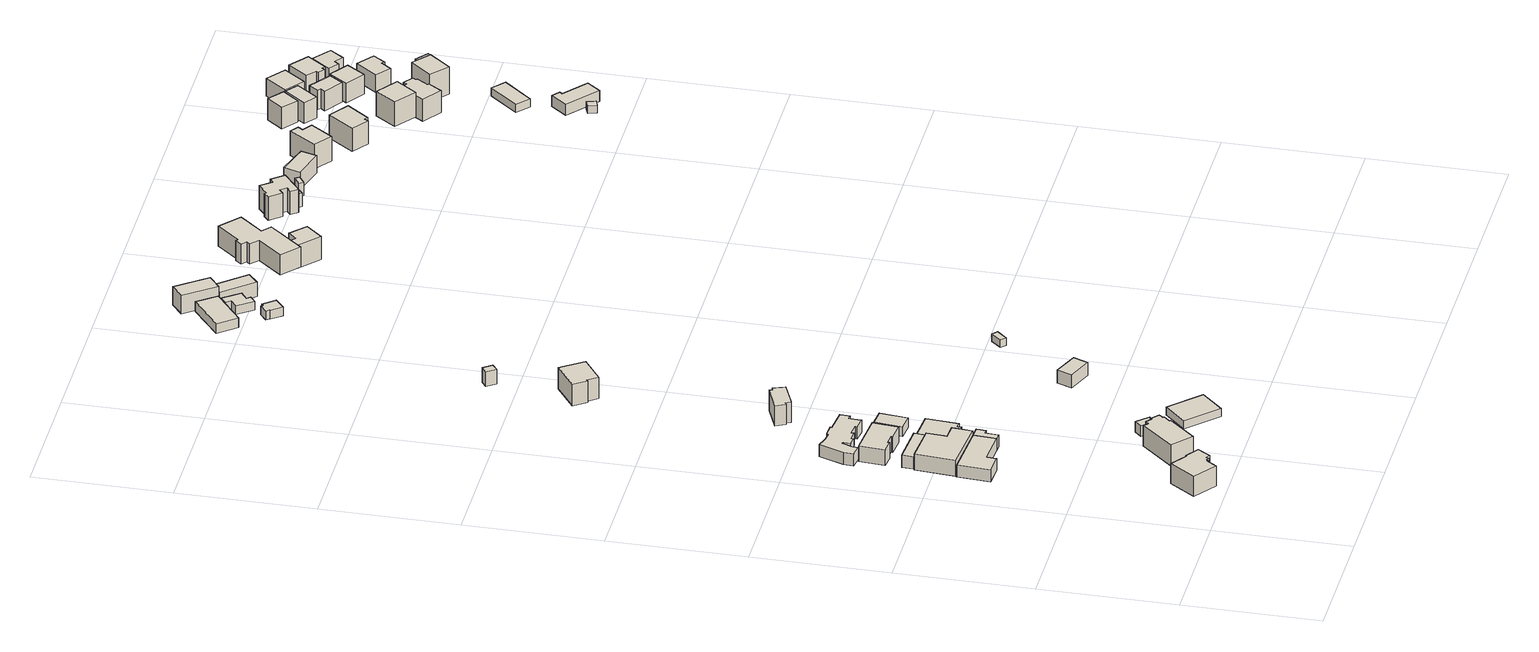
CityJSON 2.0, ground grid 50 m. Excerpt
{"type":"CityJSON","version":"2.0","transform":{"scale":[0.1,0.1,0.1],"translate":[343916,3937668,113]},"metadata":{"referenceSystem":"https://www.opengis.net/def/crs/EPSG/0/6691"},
"CityObjects":{
"building1":{"type":"Building","attributes":{"usage":"411","measuredHeight":10.1,"storeysAboveGround":1,"BuildingIDAttribute.prefecture":"14","BuildingIDAttribute.city":"14151","BuildingDetailAttribute.totalFloorArea":118.88,"BuildingDetailAttribute.buildingFootprintArea":118.88,"BuildingDetailAttribute.buildingStructureType":"601","BuildingDetailAttribute.buildingStructureOrgType":"1","BuildingDetailAttribute.orgUsage":"10","BuildingDetailAttribute.surveyYear":2015,"BuildingRiverFloodingRiskAttribute.description":"4","BuildingRiverFloodingRiskAttribute.rankOrg":"2","BuildingRiverFloodingRiskAttribute.depth":0.81,"BuildingRiverFloodingRiskAttribute.adminType":"2","BuildingRiverFloodingRiskAttribute.scale":"2","BuildingRiverFloodingRiskAttribute.duration":1.12,"BuildingLandSlideRiskAttribute.description":"1","BuildingLandSlideRiskAttribute.areaType":"1"},"geometry":[{"type":"Solid","lod":"1","boundaries":[[[[0,1,2,3,4,5,6,7,8,9,10,11]],[[10,12,13,11]],[[9,14,12,10]],[[8,15,14,9]],[[7,16,15,8]],[[6,17,16,7]],[[5,18,17,6]],[[4,19,18,5]],[[3,20,19,4]],[[2,21,20,3]],[[1,22,21,2]],[[0,23,22,1]],[[11,13,23,0]],[[12,14,15,16,17,18,19,20,21,22,23,13]]]]}]},
"building2":{"type":"Building","attributes":{"usage":"411","measuredHeight":9.3,"storeysAboveGround":1,"BuildingIDAttribute.prefecture":"14","BuildingIDAttribute.city":"14151","BuildingDetailAttribute.totalFloorArea":132.05,"BuildingDetailAttribute.buildingFootprintArea":132.05,"BuildingDetailAttribute.buildingStructureType":"601","BuildingDetailAttribute.buildingStructureOrgType":"1","BuildingDetailAttribute.orgUsage":"10","BuildingDetailAttribute.surveyYear":2015,"BuildingLandSlideRiskAttribute.description":"1","BuildingLandSlideRiskAttribute.areaType":"1"},"geometry":[{"type":"Solid","lod":"1","boundaries":[[[[24,25,26,27,28,29,30,31,32,33,34,35]],[[34,36,37,35]],[[33,38,36,34]],[[32,39,38,33]],[[31,40,39,32]],[[30,41,40,31]],[[29,42,41,30]],[[28,43,42,29]],[[27,44,43,28]],[[26,45,44,27]],[[25,46,45,26]],[[24,47,46,25]],[[35,37,47,24]],[[36,38,39,40,41,42,43,44,45,46,47,37]]]]}]},
"building3":{"type":"Building","attributes":{"usage":"413","measuredHeight":5.1,"storeysAboveGround":1,"BuildingIDAttribute.prefecture":"14","BuildingIDAttribute.city":"14151","BuildingDetailAttribute.totalFloorArea":159.17,"BuildingDetailAttribute.buildingFootprintArea":159.17,"BuildingDetailAttribute.buildingStructureType":"610","BuildingDetailAttribute.buildingStructureOrgType":"2","BuildingDetailAttribute.orgUsage":"30","BuildingDetailAttribute.surveyYear":2015,"BuildingRiverFloodingRiskAttribute.description":"4","BuildingRiverFloodingRiskAttribute.rankOrg":"1","BuildingRiverFloodingRiskAttribute.depth":0.142,"BuildingRiverFloodingRiskAttribute.adminType":"2","BuildingRiverFloodingRiskAttribute.scale":"1","BuildingRiverFloodingRiskAttribute.duration":1.4,"BuildingLandSlideRiskAttribute.description":"1","BuildingLandSlideRiskAttribute.areaType":"1"},"geometry":[{"type":"Solid","lod":"1","boundaries":[[[[48,49,50,51,52,53]],[[52,54,55,53]],[[51,56,54,52]],[[50,57,56,51]],[[49,58,57,50]],[[48,59,58,49]],[[53,55,59,48]],[[54,56,57,58,59,55]]]]}]},
"building4":{"type":"Building","attributes":{"usage":"441","measuredHeight":6.6,"storeysAboveGround":1,"BuildingIDAttribute.prefecture":"14","BuildingIDAttribute.city":"14151","BuildingDetailAttribute.totalFloorArea":204.94,"BuildingDetailAttribute.buildingFootprintArea":204.94,"BuildingDetailAttribute.buildingStructureType":"610","BuildingDetailAttribute.buildingStructureOrgType":"2","BuildingDetailAttribute.orgUsage":"172","BuildingDetailAttribute.surveyYear":2015,"BuildingRiverFloodingRiskAttribute.description":"4","BuildingRiverFloodingRiskAttribute.rankOrg":"1","BuildingRiverFloodingRiskAttribute.depth":0.311,"BuildingRiverFloodingRiskAttribute.adminType":"2","BuildingRiverFloodingRiskAttribute.scale":"1","BuildingRiverFloodingRiskAttribute.duration":1.43,"BuildingLandSlideRiskAttribute.description":"1","BuildingLandSlideRiskAttribute.areaType":"1"},"geometry":[{"type":"Solid","lod":"1","boundaries":[[[[60,61,62,63,64,65,66]],[[65,67,68,66]],[[64,69,67,65]],[[63,70,69,64]],[[62,71,70,63]],[[61,72,71,62]],[[60,73,72,61]],[[66,68,73,60]],[[67,69,70,71,72,73,68]]]]}]},
"building5":{"type":"Building","attributes":{"measuredHeight":5.3,"BuildingIDAttribute.prefecture":"14","BuildingIDAttribute.city":"14151","BuildingDetailAttribute.surveyYear":2015,"BuildingRiverFloodingRiskAttribute.description":"4","BuildingRiverFloodingRiskAttribute.rankOrg":"2","BuildingRiverFloodingRiskAttribute.depth":0.542,"BuildingRiverFloodingRiskAttribute.adminType":"2","BuildingRiverFloodingRiskAttribute.scale":"1","BuildingRiverFloodingRiskAttribute.duration":1.45},"geometry":[{"type":"Solid","lod":"1","boundaries":[[[[74,75,76,77,78,79]],[[78,80,81,79]],[[77,82,80,78]],[[76,83,82,77]],[[75,84,83,76]],[[74,85,84,75]],[[79,81,85,74]],[[80,82,83,84,85,81]]]]}]},
"building6":{"type":"Building","attributes":{"usage":"451","measuredHeight":4.4,"storeysAboveGround":1,"BuildingIDAttribute.prefecture":"14","BuildingIDAttribute.city":"14151","BuildingDetailAttribute.totalFloorArea":16.26,"BuildingDetailAttribute.buildingFootprintArea":16.26,"BuildingDetailAttribute.buildingStructureType":"601","BuildingDetailAttribute.buildingStructureOrgType":"1","BuildingDetailAttribute.orgUsage":"200","BuildingDetailAttribute.surveyYear":2015,"BuildingLandSlideRiskAttribute.description":"1","BuildingLandSlideRiskAttribute.areaType":"1"},"geometry":[{"type":"Solid","lod":"1","boundaries":[[[[86,87,88,89]],[[88,90,91,89]],[[87,92,90,88]],[[86,93,92,87]],[[89,91,93,86]],[[90,92,93,91]]]]}]},
"building7":{"type":"Building","attributes":{"usage":"411","measuredHeight":8.2,"storeysAboveGround":2,"BuildingIDAttribute.prefecture":"14","BuildingIDAttribute.city":"14151","BuildingDetailAttribute.totalFloorArea":211.78,"BuildingDetailAttribute.buildingFootprintArea":105.89,"BuildingDetailAttribute.buildingStructureType":"601","BuildingDetailAttribute.buildingStructureOrgType":"1","BuildingDetailAttribute.orgUsage":"10","BuildingDetailAttribute.surveyYear":2015,"BuildingRiverFloodingRiskAttribute.description":"4","BuildingRiverFloodingRiskAttribute.rankOrg":"2","BuildingRiverFloodingRiskAttribute.depth":0.541,"BuildingRiverFloodingRiskAttribute.adminType":"2","BuildingRiverFloodingRiskAttribute.scale":"1","BuildingRiverFloodingRiskAttribute.duration":0.0667,"BuildingLandSlideRiskAttribute.description":"1","BuildingLandSlideRiskAttribute.areaType":"1"},"geometry":[{"type":"Solid","lod":"1","boundaries":[[[[94,95,96,97,98,99,100,101]],[[100,102,103,101]],[[99,104,102,100]],[[98,105,104,99]],[[97,106,105,98]],[[96,107,106,97]],[[95,108,107,96]],[[94,109,108,95]],[[101,103,109,94]],[[102,104,105,106,107,108,109,103]]]]}]},
"building8":{"type":"Building","attributes":{"measuredHeight":5.2,"BuildingIDAttribute.prefecture":"14","BuildingIDAttribute.city":"14151","BuildingDetailAttribute.surveyYear":2015,"BuildingRiverFloodingRiskAttribute.description":"4","BuildingRiverFloodingRiskAttribute.rankOrg":"1","BuildingRiverFloodingRiskAttribute.depth":0.492,"BuildingRiverFloodingRiskAttribute.adminType":"2","BuildingRiverFloodingRiskAttribute.scale":"1","BuildingRiverFloodingRiskAttribute.duration":0.633},"geometry":[{"type":"Solid","lod":"1","boundaries":[[[[110,111,112,113,114,115,116]],[[115,117,118,116]],[[114,119,117,115]],[[113,120,119,114]],[[112,121,120,113]],[[111,122,121,112]],[[110,123,122,111]],[[116,118,123,110]],[[117,119,120,121,122,123,118]]]]}]},
"building9":{"type":"Building","attributes":{"measuredHeight":6.6,"BuildingIDAttribute.prefecture":"14","BuildingIDAttribute.city":"14151","BuildingDetailAttribute.surveyYear":2015,"BuildingRiverFloodingRiskAttribute.description":"4","BuildingRiverFloodingRiskAttribute.rankOrg":"2","BuildingRiverFloodingRiskAttribute.depth":0.582,"BuildingRiverFloodingRiskAttribute.adminType":"2","BuildingRiverFloodingRiskAttribute.scale":"1","BuildingRiverFloodingRiskAttribute.duration":0.667},"geometry":[{"type":"Solid","lod":"1","boundaries":[[[[124,125,126,127,128,129,130,131,132]],[[131,133,134,132]],[[130,135,133,131]],[[129,136,135,130]],[[128,137,136,129]],[[127,138,137,128]],[[126,139,138,127]],[[125,140,139,126]],[[124,141,140,125]],[[132,134,141,124]],[[133,135,136,137,138,139,140,141,134]]]]}]},
"building10":{"type":"Building","attributes":{"usage":"413","measuredHeight":6.1,"storeysAboveGround":2,"BuildingIDAttribute.prefecture":"14","BuildingIDAttribute.city":"14151","BuildingDetailAttribute.totalFloorArea":332.17,"BuildingDetailAttribute.buildingFootprintArea":166.09,"BuildingDetailAttribute.buildingStructureType":"601","BuildingDetailAttribute.buildingStructureOrgType":"1","BuildingDetailAttribute.orgUsage":"30","BuildingDetailAttribute.surveyYear":2015,"BuildingRiverFloodingRiskAttribute.description":"4","BuildingRiverFloodingRiskAttribute.rankOrg":"2","BuildingRiverFloodingRiskAttribute.depth":0.91,"BuildingRiverFloodingRiskAttribute.adminType":"2","BuildingRiverFloodingRiskAttribute.scale":"1","BuildingRiverFloodingRiskAttribute.duration":0.633},"geometry":[{"type":"Solid","lod":"1","boundaries":[[[[142,143,144,145,146,147,148,149,150,151,152,153,154,155,156,157,158,159,160,161,162,163,164]],[[163,165,166,164]],[[162,167,165,163]],[[161,168,167,162]],[[160,169,168,161]],[[159,170,169,160]],[[158,171,170,159]],[[157,172,171,158]],[[156,173,172,157]],[[155,174,173,156]],[[154,175,174,155]],[[153,176,175,154]],[[152,177,176,153]],[[151,178,177,152]],[[150,179,178,151]],[[149,180,179,150]],[[148,181,180,149]],[[147,182,181,148]],[[146,183,182,147]],[[145,184,183,146]],[[144,185,184,145]],[[143,186,185,144]],[[142,187,186,143]],[[164,166,187,142]],[[165,167,168,169,170,171,172,173,174,175,176,177,178,179,180,181,182,183,184,185,186,187,166]]]]}]},
"building11":{"type":"Building","attributes":{"usage":"413","measuredHeight":4.1,"storeysAboveGround":1,"BuildingIDAttribute.prefecture":"14","BuildingIDAttribute.city":"14151","BuildingDetailAttribute.totalFloorArea":131.33,"BuildingDetailAttribute.buildingFootprintArea":131.33,"BuildingDetailAttribute.buildingStructureType":"601","BuildingDetailAttribute.buildingStructureOrgType":"1","BuildingDetailAttribute.orgUsage":"30","BuildingDetailAttribute.surveyYear":2015,"BuildingLandSlideRiskAttribute.description":"1","BuildingLandSlideRiskAttribute.areaType":"1"},"geometry":[{"type":"Solid","lod":"1","boundaries":[[[[188,189,190,191]],[[190,192,193,191]],[[189,194,192,190]],[[188,195,194,189]],[[191,193,195,188]],[[192,194,195,193]]]]}]},
"building12":{"type":"Building","attributes":{"measuredHeight":4.1,"BuildingIDAttribute.prefecture":"14","BuildingIDAttribute.city":"14151","BuildingDetailAttribute.surveyYear":2015,"BuildingRiverFloodingRiskAttribute.description":"4","BuildingRiverFloodingRiskAttribute.rankOrg":"2","BuildingRiverFloodingRiskAttribute.depth":0.991,"BuildingRiverFloodingRiskAttribute.adminType":"2","BuildingRiverFloodingRiskAttribute.scale":"1","BuildingRiverFloodingRiskAttribute.duration":0.567},"geometry":[{"type":"Solid","lod":"1","boundaries":[[[[196,197,198,199]],[[198,200,201,199]],[[197,202,200,198]],[[196,203,202,197]],[[199,201,203,196]],[[200,202,203,201]]]]}]},
"building13":{"type":"Building","attributes":{"usage":"413","measuredHeight":9,"storeysAboveGround":2,"BuildingIDAttribute.prefecture":"14","BuildingIDAttribute.city":"14151","BuildingDetailAttribute.totalFloorArea":91.71,"BuildingDetailAttribute.buildingFootprintArea":45.86,"BuildingDetailAttribute.buildingStructureType":"601","BuildingDetailAttribute.buildingStructureOrgType":"1","BuildingDetailAttribute.orgUsage":"30","BuildingDetailAttribute.surveyYear":2015,"BuildingRiverFloodingRiskAttribute.description":"4","BuildingRiverFloodingRiskAttribute.rankOrg":"2","BuildingRiverFloodingRiskAttribute.depth":0.745,"BuildingRiverFloodingRiskAttribute.adminType":"2","BuildingRiverFloodingRiskAttribute.scale":"1","BuildingRiverFloodingRiskAttribute.duration":0.283},"geometry":[{"type":"Solid","lod":"1","boundaries":[[[[204,205,206,207,208,209,210,211]],[[210,212,213,211]],[[209,214,212,210]],[[208,215,214,209]],[[207,216,215,208]],[[206,217,216,207]],[[205,218,217,206]],[[204,219,218,205]],[[211,213,219,204]],[[212,214,215,216,217,218,219,213]]]]}]},
"building14":{"type":"Building","attributes":{"usage":"411","measuredHeight":10.2,"storeysAboveGround":2,"BuildingIDAttribute.prefecture":"14","BuildingIDAttribute.city":"14151","BuildingDetailAttribute.totalFloorArea":199.29,"BuildingDetailAttribute.buildingFootprintArea":99.64,"BuildingDetailAttribute.buildingStructureType":"601","BuildingDetailAttribute.buildingStructureOrgType":"1","BuildingDetailAttribute.orgUsage":"10","BuildingDetailAttribute.surveyYear":2015},"geometry":[{"type":"Solid","lod":"1","boundaries":[[[[220,221,222,223,224,225]],[[224,226,227,225]],[[223,228,226,224]],[[222,229,228,223]],[[221,230,229,222]],[[220,231,230,221]],[[225,227,231,220]],[[226,228,229,230,231,227]]]]}]},
"building15":{"type":"Building","attributes":{"usage":"451","measuredHeight":5.9,"storeysAboveGround":1,"BuildingIDAttribute.prefecture":"14","BuildingIDAttribute.city":"14151","BuildingDetailAttribute.totalFloorArea":46.59,"BuildingDetailAttribute.buildingFootprintArea":46.59,"BuildingDetailAttribute.buildingStructureType":"601","BuildingDetailAttribute.buildingStructureOrgType":"1","BuildingDetailAttribute.orgUsage":"200","BuildingDetailAttribute.surveyYear":2015,"BuildingLandSlideRiskAttribute.description":"1","BuildingLandSlideRiskAttribute.areaType":"1"},"geometry":[{"type":"Solid","lod":"1","boundaries":[[[[232,233,234,235]],[[234,236,237,235]],[[233,238,236,234]],[[232,239,238,233]],[[235,237,239,232]],[[236,238,239,237]]]]}]},
"building16":{"type":"Building","attributes":{"BuildingIDAttribute.prefecture":"14","BuildingIDAttribute.city":"14151","BuildingDetailAttribute.surveyYear":2015},"geometry":[{"type":"Solid","lod":"1","boundaries":[[[[240,241,242,243]],[[242,244,245,243]],[[241,246,244,242]],[[240,247,246,241]],[[243,245,247,240]],[[244,246,247,245]]]]}]},
"building17":{"type":"Building","attributes":{"measuredHeight":8.2,"BuildingIDAttribute.prefecture":"14","BuildingIDAttribute.city":"14151","BuildingDetailAttribute.surveyYear":2015,"BuildingLandSlideRiskAttribute.description":"1","BuildingLandSlideRiskAttribute.areaType":"1"},"geometry":[{"type":"Solid","lod":"1","boundaries":[[[[248,249,250,251]],[[250,252,253,251]],[[249,254,252,250]],[[248,255,254,249]],[[251,253,255,248]],[[252,254,255,253]]]]}]},
"building18":{"type":"Building","attributes":{"BuildingIDAttribute.prefecture":"14","BuildingIDAttribute.city":"14151","BuildingDetailAttribute.surveyYear":2015},"geometry":[{"type":"Solid","lod":"1","boundaries":[[[[256,257,258,259]],[[258,260,261,259]],[[257,262,260,258]],[[256,263,262,257]],[[259,261,263,256]],[[260,262,263,261]]]]}]},
"building19":{"type":"Building","attributes":{"usage":"411","measuredHeight":5.5,"storeysAboveGround":1,"BuildingIDAttribute.prefecture":"14","BuildingIDAttribute.city":"14151","BuildingDetailAttribute.totalFloorArea":110.94,"BuildingDetailAttribute.buildingFootprintArea":110.94,"BuildingDetailAttribute.buildingStructureType":"601","BuildingDetailAttribute.buildingStructureOrgType":"1","BuildingDetailAttribute.orgUsage":"10","BuildingDetailAttribute.surveyYear":2015,"BuildingLandSlideRiskAttribute.description":"1","BuildingLandSlideRiskAttribute.areaType":"1"},"geometry":[{"type":"Solid","lod":"1","boundaries":[[[[264,265,266,267]],[[266,268,269,267]],[[265,270,268,266]],[[264,271,270,265]],[[267,269,271,264]],[[268,270,271,269]]]]}]},
"building20":{"type":"Building","attributes":{"usage":"411","measuredHeight":3.7,"storeysAboveGround":1,"BuildingIDAttribute.prefecture":"14","BuildingIDAttribute.city":"14151","BuildingDetailAttribute.totalFloorArea":25.56,"BuildingDetailAttribute.buildingFootprintArea":25.56,"BuildingDetailAttribute.buildingStructureType":"601","BuildingDetailAttribute.buildingStructureOrgType":"1","BuildingDetailAttribute.orgUsage":"10","BuildingDetailAttribute.surveyYear":2015,"BuildingLandSlideRiskAttribute.description":"1","BuildingLandSlideRiskAttribute.areaType":"1"},"geometry":[{"type":"Solid","lod":"1","boundaries":[[[[272,273,274,275,276,277,278,279]],[[278,280,281,279]],[[277,282,280,278]],[[276,283,282,277]],[[275,284,283,276]],[[274,285,284,275]],[[273,286,285,274]],[[272,287,286,273]],[[279,281,287,272]],[[280,282,283,284,285,286,287,281]]]]}]},
"building21":{"type":"Building","attributes":{"usage":"411","measuredHeight":3.9,"storeysAboveGround":1,"BuildingIDAttribute.prefecture":"14","BuildingIDAttribute.city":"14151","BuildingDetailAttribute.totalFloorArea":40.24,"BuildingDetailAttribute.buildingFootprintArea":40.24,"BuildingDetailAttribute.buildingStructureType":"601","BuildingDetailAttribute.buildingStructureOrgType":"1","BuildingDetailAttribute.orgUsage":"10","BuildingDetailAttribute.surveyYear":2015,"BuildingLandSlideRiskAttribute.description":"1","BuildingLandSlideRiskAttribute.areaType":"1"},"geometry":[{"type":"Solid","lod":"1","boundaries":[[[[288,289,290,291,292,293,294,295]],[[294,296,297,295]],[[293,298,296,294]],[[292,299,298,293]],[[291,300,299,292]],[[290,301,300,291]],[[289,302,301,290]],[[288,303,302,289]],[[295,297,303,288]],[[296,298,299,300,301,302,303,297]]]]}]},
"building22":{"type":"Building","attributes":{"usage":"401","measuredHeight":7.6,"storeysAboveGround":2,"BuildingIDAttribute.prefecture":"14","BuildingIDAttribute.city":"14151","BuildingDetailAttribute.totalFloorArea":130.03,"BuildingDetailAttribute.buildingFootprintArea":65.02,"BuildingDetailAttribute.buildingStructureType":"601","BuildingDetailAttribute.buildingStructureOrgType":"1","BuildingDetailAttribute.orgUsage":"61","BuildingDetailAttribute.surveyYear":2015,"BuildingLandSlideRiskAttribute.description":"1","BuildingLandSlideRiskAttribute.areaType":"1"},"geometry":[{"type":"Solid","lod":"1","boundaries":[[[[304,305,306,307]],[[306,308,309,307]],[[305,310,308,306]],[[304,311,310,305]],[[307,309,311,304]],[[308,310,311,309]]]]}]},
"building23":{"type":"Building","attributes":{"usage":"401","measuredHeight":6.3,"storeysAboveGround":2,"BuildingIDAttribute.prefecture":"14","BuildingIDAttribute.city":"14151","BuildingDetailAttribute.totalFloorArea":114.61,"BuildingDetailAttribute.buildingFootprintArea":57.31,"BuildingDetailAttribute.buildingStructureType":"610","BuildingDetailAttribute.buildingStructureOrgType":"2","BuildingDetailAttribute.orgUsage":"61","BuildingDetailAttribute.surveyYear":2015,"BuildingLandSlideRiskAttribute.description":"1","BuildingLandSlideRiskAttribute.areaType":"1"},"geometry":[{"type":"Solid","lod":"1","boundaries":[[[[312,313,314,315]],[[314,316,317,315]],[[313,318,316,314]],[[312,319,318,313]],[[315,317,319,312]],[[316,318,319,317]]]]}]},
"building24":{"type":"Building","attributes":{"usage":"411","measuredHeight":9.7,"storeysAboveGround":1,"BuildingIDAttribute.prefecture":"14","BuildingIDAttribute.city":"14151","BuildingDetailAttribute.totalFloorArea":226.06,"BuildingDetailAttribute.buildingFootprintArea":226.06,"BuildingDetailAttribute.buildingStructureType":"601","BuildingDetailAttribute.buildingStructureOrgType":"1","BuildingDetailAttribute.orgUsage":"10","BuildingDetailAttribute.surveyYear":2015,"BuildingLandSlideRiskAttribute.description":"1","BuildingLandSlideRiskAttribute.areaType":"1"},"geometry":[{"type":"Solid","lod":"1","boundaries":[[[[320,321,322,323,324,325,326,327,328,329,330,331]],[[330,332,333,331]],[[329,334,332,330]],[[328,335,334,329]],[[327,336,335,328]],[[326,337,336,327]],[[325,338,337,326]],[[324,339,338,325]],[[323,340,339,324]],[[322,341,340,323]],[[321,342,341,322]],[[320,343,342,321]],[[331,333,343,320]],[[332,334,335,336,337,338,339,340,341,342,343,333]]]]}]},
"building25":{"type":"Building","attributes":{"usage":"411","measuredHeight":10.5,"storeysAboveGround":1,"BuildingIDAttribute.prefecture":"14","BuildingIDAttribute.city":"14151","BuildingDetailAttribute.totalFloorArea":62.52,"BuildingDetailAttribute.buildingFootprintArea":62.52,"BuildingDetailAttribute.buildingStructureType":"601","BuildingDetailAttribute.buildingStructureOrgType":"1","BuildingDetailAttribute.orgUsage":"10","BuildingDetailAttribute.surveyYear":2015,"BuildingLandSlideRiskAttribute.description":"1","BuildingLandSlideRiskAttribute.areaType":"1"},"geometry":[{"type":"Solid","lod":"1","boundaries":[[[[344,345,346,347,348,349]],[[348,350,351,349]],[[347,352,350,348]],[[346,353,352,347]],[[345,354,353,346]],[[344,355,354,345]],[[349,351,355,344]],[[350,352,353,354,355,351]]]]}]},
"building26":{"type":"Building","attributes":{"usage":"411","measuredHeight":10.2,"storeysAboveGround":2,"BuildingIDAttribute.prefecture":"14","BuildingIDAttribute.city":"14151","BuildingDetailAttribute.totalFloorArea":161.59,"BuildingDetailAttribute.buildingFootprintArea":80.8,"BuildingDetailAttribute.buildingStructureType":"601","BuildingDetailAttribute.buildingStructureOrgType":"1","BuildingDetailAttribute.orgUsage":"10","BuildingDetailAttribute.surveyYear":2015},"geometry":[{"type":"Solid","lod":"1","boundaries":[[[[356,357,358,359,360,361,362,363,364,365,366,367]],[[366,368,369,367]],[[365,370,368,366]],[[364,371,370,365]],[[363,372,371,364]],[[362,373,372,363]],[[361,374,373,362]],[[360,375,374,361]],[[359,376,375,360]],[[358,377,376,359]],[[357,378,377,358]],[[356,379,378,357]],[[367,369,379,356]],[[368,370,371,372,373,374,375,376,377,378,379,369]]]]}]},
"building27":{"type":"Building","attributes":{"measuredHeight":5.8,"BuildingIDAttribute.prefecture":"14","BuildingIDAttribute.city":"14151","BuildingDetailAttribute.surveyYear":2015},"geometry":[{"type":"Solid","lod":"1","boundaries":[[[[380,381,382,383]],[[382,384,385,383]],[[381,386,384,382]],[[380,387,386,381]],[[383,385,387,380]],[[384,386,387,385]]]]}]},
"building28":{"type":"Building","attributes":{"measuredHeight":5.4,"BuildingIDAttribute.prefecture":"14","BuildingIDAttribute.city":"14151","BuildingDetailAttribute.surveyYear":2015},"geometry":[{"type":"Solid","lod":"1","boundaries":[[[[388,389,390,391]],[[390,392,393,391]],[[389,394,392,390]],[[388,395,394,389]],[[391,393,395,388]],[[392,394,395,393]]]]}]},
"building29":{"type":"Building","attributes":{"usage":"422","measuredHeight":7.4,"storeysAboveGround":1,"BuildingIDAttribute.prefecture":"14","BuildingIDAttribute.city":"14151","BuildingDetailAttribute.totalFloorArea":63.72,"BuildingDetailAttribute.buildingFootprintArea":63.72,"BuildingDetailAttribute.buildingStructureType":"601","BuildingDetailAttribute.buildingStructureOrgType":"1","BuildingDetailAttribute.orgUsage":"137","BuildingDetailAttribute.surveyYear":2015},"geometry":[{"type":"Solid","lod":"1","boundaries":[[[[396,397,398,399]],[[398,400,401,399]],[[397,402,400,398]],[[396,403,402,397]],[[399,401,403,396]],[[400,402,403,401]]]]}]},
"building30":{"type":"Building","attributes":{"usage":"411","measuredHeight":11,"storeysAboveGround":2,"BuildingIDAttribute.prefecture":"14","BuildingIDAttribute.city":"14151","BuildingDetailAttribute.totalFloorArea":120.96,"BuildingDetailAttribute.buildingFootprintArea":60.48,"BuildingDetailAttribute.buildingStructureType":"601","BuildingDetailAttribute.buildingStructureOrgType":"1","BuildingDetailAttribute.orgUsage":"10","BuildingDetailAttribute.surveyYear":2015},"geometry":[{"type":"Solid","lod":"1","boundaries":[[[[404,405,406,407,408,409]],[[408,410,411,409]],[[407,412,410,408]],[[406,413,412,407]],[[405,414,413,406]],[[404,415,414,405]],[[409,411,415,404]],[[410,412,413,414,415,411]]]]}]},
"building31":{"type":"Building","attributes":{"usage":"411","measuredHeight":10.2,"storeysAboveGround":2,"BuildingIDAttribute.prefecture":"14","BuildingIDAttribute.city":"14151","BuildingDetailAttribute.totalFloorArea":143.42,"BuildingDetailAttribute.buildingFootprintArea":71.71,"BuildingDetailAttribute.buildingStructureType":"601","BuildingDetailAttribute.buildingStructureOrgType":"1","BuildingDetailAttribute.orgUsage":"10","BuildingDetailAttribute.surveyYear":2015},"geometry":[{"type":"Solid","lod":"1","boundaries":[[[[416,417,418,419,420,421]],[[420,422,423,421]],[[419,424,422,420]],[[418,425,424,419]],[[417,426,425,418]],[[416,427,426,417]],[[421,423,427,416]],[[422,424,425,426,427,423]]]]}]},
"building32":{"type":"Building","attributes":{"usage":"411","measuredHeight":9.4,"storeysAboveGround":2,"BuildingIDAttribute.prefecture":"14","BuildingIDAttribute.city":"14151","BuildingDetailAttribute.totalFloorArea":90.94,"BuildingDetailAttribute.buildingFootprintArea":45.47,"BuildingDetailAttribute.buildingStructureType":"601","BuildingDetailAttribute.buildingStructureOrgType":"1","BuildingDetailAttribute.orgUsage":"10","BuildingDetailAttribute.surveyYear":2015},"geometry":[{"type":"Solid","lod":"1","boundaries":[[[[428,429,430,431]],[[430,432,433,431]],[[429,434,432,430]],[[428,435,434,429]],[[431,433,435,428]],[[432,434,435,433]]]]}]},
"building33":{"type":"Building","attributes":{"usage":"411","measuredHeight":11.3,"storeysAboveGround":2,"BuildingIDAttribute.prefecture":"14","BuildingIDAttribute.city":"14151","BuildingDetailAttribute.totalFloorArea":128.41,"BuildingDetailAttribute.buildingFootprintArea":64.2,"BuildingDetailAttribute.buildingStructureType":"601","BuildingDetailAttribute.buildingStructureOrgType":"1","BuildingDetailAttribute.orgUsage":"10","BuildingDetailAttribute.surveyYear":2015,"BuildingLandSlideRiskAttribute.description":"1","BuildingLandSlideRiskAttribute.areaType":"1"},"geometry":[{"type":"Solid","lod":"1","boundaries":[[[[436,437,438,439]],[[438,440,441,439]],[[437,442,440,438]],[[436,443,442,437]],[[439,441,443,436]],[[440,442,443,441]]]]}]},
"building34":{"type":"Building","attributes":{"usage":"411","measuredHeight":9.1,"storeysAboveGround":2,"BuildingIDAttribute.prefecture":"14","BuildingIDAttribute.city":"14151","BuildingDetailAttribute.totalFloorArea":96.69,"BuildingDetailAttribute.buildingFootprintArea":48.34,"BuildingDetailAttribute.buildingStructureType":"601","BuildingDetailAttribute.buildingStructureOrgType":"1","BuildingDetailAttribute.orgUsage":"10","BuildingDetailAttribute.surveyYear":2015},"geometry":[{"type":"Solid","lod":"1","boundaries":[[[[444,445,446,447]],[[446,448,449,447]],[[445,450,448,446]],[[444,451,450,445]],[[447,449,451,444]],[[448,450,451,449]]]]}]},
"building35":{"type":"Building","attributes":{"usage":"411","measuredHeight":9.5,"storeysAboveGround":2,"BuildingIDAttribute.prefecture":"14","BuildingIDAttribute.city":"14151","BuildingDetailAttribute.totalFloorArea":139.26,"BuildingDetailAttribute.buildingFootprintArea":69.63,"BuildingDetailAttribute.buildingStructureType":"601","BuildingDetailAttribute.buildingStructureOrgType":"1","BuildingDetailAttribute.orgUsage":"10","BuildingDetailAttribute.surveyYear":2015,"BuildingLandSlideRiskAttribute.description":"1","BuildingLandSlideRiskAttribute.areaType":"1"},"geometry":[{"type":"Solid","lod":"1","boundaries":[[[[452,453,454,455,456,457,458,459,460,461]],[[460,462,463,461]],[[459,464,462,460]],[[458,465,464,459]],[[457,466,465,458]],[[456,467,466,457]],[[455,468,467,456]],[[454,469,468,455]],[[453,470,469,454]],[[452,471,470,453]],[[461,463,471,452]],[[462,464,465,466,467,468,469,470,471,463]]]]}]},
"building36":{"type":"Building","attributes":{"BuildingIDAttribute.prefecture":"14","BuildingIDAttribute.city":"14151","BuildingDetailAttribute.surveyYear":2015,"BuildingLandSlideRiskAttribute.description":"1","BuildingLandSlideRiskAttribute.areaType":"1"},"geometry":[{"type":"Solid","lod":"1","boundaries":[[[[472,473,474,475]],[[474,476,477,475]],[[473,478,476,474]],[[472,479,478,473]],[[475,477,479,472]],[[476,478,479,477]]]]}]},
"building37":{"type":"Building","attributes":{"usage":"411","measuredHeight":8.5,"storeysAboveGround":2,"BuildingIDAttribute.prefecture":"14","BuildingIDAttribute.city":"14151","BuildingDetailAttribute.totalFloorArea":97.2,"BuildingDetailAttribute.buildingFootprintArea":48.6,"BuildingDetailAttribute.buildingStructureType":"601","BuildingDetailAttribute.buildingStructureOrgType":"1","BuildingDetailAttribute.orgUsage":"10","BuildingDetailAttribute.surveyYear":2015,"BuildingLandSlideRiskAttribute.description":"1","BuildingLandSlideRiskAttribute.areaType":"1"},"geometry":[{"type":"Solid","lod":"1","boundaries":[[[[480,481,482,483,484,485]],[[484,486,487,485]],[[483,488,486,484]],[[482,489,488,483]],[[481,490,489,482]],[[480,491,490,481]],[[485,487,491,480]],[[486,488,489,490,491,487]]]]}]},
"building38":{"type":"Building","attributes":{"usage":"441","measuredHeight":4.9,"storeysAboveGround":1,"BuildingIDAttribute.prefecture":"14","BuildingIDAttribute.city":"14151","BuildingDetailAttribute.totalFloorArea":82.52,"BuildingDetailAttribute.buildingFootprintArea":82.52,"BuildingDetailAttribute.buildingStructureType":"610","BuildingDetailAttribute.buildingStructureOrgType":"2","BuildingDetailAttribute.orgUsage":"172","BuildingDetailAttribute.surveyYear":2015,"BuildingLandSlideRiskAttribute.description":"1","BuildingLandSlideRiskAttribute.areaType":"1"},"geometry":[{"type":"Solid","lod":"1","boundaries":[[[[492,493,494,495,496,497]],[[496,498,499,497]],[[495,500,498,496]],[[494,501,500,495]],[[493,502,501,494]],[[492,503,502,493]],[[497,499,503,492]],[[498,500,501,502,503,499]]]]}]},
"building39":{"type":"Building","attributes":{"usage":"411","measuredHeight":8.6,"storeysAboveGround":2,"BuildingIDAttribute.prefecture":"14","BuildingIDAttribute.city":"14151","BuildingDetailAttribute.totalFloorArea":120.55,"BuildingDetailAttribute.buildingFootprintArea":60.28,"BuildingDetailAttribute.buildingStructureType":"601","BuildingDetailAttribute.buildingStructureOrgType":"1","BuildingDetailAttribute.orgUsage":"10","BuildingDetailAttribute.surveyYear":2015},"geometry":[{"type":"Solid","lod":"1","boundaries":[[[[504,505,506,507]],[[506,508,509,507]],[[505,510,508,506]],[[504,511,510,505]],[[507,509,511,504]],[[508,510,511,509]]]]}]},
"building40":{"type":"Building","attributes":{"usage":"441","measuredHeight":3.6,"storeysAboveGround":1,"BuildingIDAttribute.prefecture":"14","BuildingIDAttribute.city":"14151","BuildingDetailAttribute.totalFloorArea":84.77,"BuildingDetailAttribute.buildingFootprintArea":84.77,"BuildingDetailAttribute.buildingStructureType":"610","BuildingDetailAttribute.buildingStructureOrgType":"2","BuildingDetailAttribute.orgUsage":"172","BuildingDetailAttribute.surveyYear":2015,"BuildingLandSlideRiskAttribute.description":"1","BuildingLandSlideRiskAttribute.areaType":"1"},"geometry":[{"type":"Solid","lod":"1","boundaries":[[[[512,513,514,515]],[[514,516,517,515]],[[513,518,516,514]],[[512,519,518,513]],[[515,517,519,512]],[[516,518,519,517]]]]}]},
"building41":{"type":"Building","attributes":{"usage":"411","measuredHeight":8.6,"storeysAboveGround":2,"BuildingIDAttribute.prefecture":"14","BuildingIDAttribute.city":"14151","BuildingDetailAttribute.totalFloorArea":119.21,"BuildingDetailAttribute.buildingFootprintArea":59.6,"BuildingDetailAttribute.buildingStructureType":"601","BuildingDetailAttribute.buildingStructureOrgType":"1","BuildingDetailAttribute.orgUsage":"10","BuildingDetailAttribute.surveyYear":2015,"BuildingLandSlideRiskAttribute.description":"1","BuildingLandSlideRiskAttribute.areaType":"1"},"geometry":[{"type":"Solid","lod":"1","boundaries":[[[[520,521,522,523]],[[522,524,525,523]],[[521,526,524,522]],[[520,527,526,521]],[[523,525,527,520]],[[524,526,527,525]]]]}]},
"building42":{"type":"Building","attributes":{"usage":"411","measuredHeight":8.9,"storeysAboveGround":2,"BuildingIDAttribute.prefecture":"14","BuildingIDAttribute.city":"14151","BuildingDetailAttribute.totalFloorArea":114.06,"BuildingDetailAttribute.buildingFootprintArea":57.03,"BuildingDetailAttribute.buildingStructureType":"601","BuildingDetailAttribute.buildingStructureOrgType":"1","BuildingDetailAttribute.orgUsage":"10","BuildingDetailAttribute.surveyYear":2015,"BuildingLandSlideRiskAttribute.description":"1","BuildingLandSlideRiskAttribute.areaType":"1"},"geometry":[{"type":"Solid","lod":"1","boundaries":[[[[528,529,530,531,532,533,534,535]],[[534,536,537,535]],[[533,538,536,534]],[[532,539,538,533]],[[531,540,539,532]],[[530,541,540,531]],[[529,542,541,530]],[[528,543,542,529]],[[535,537,543,528]],[[536,538,539,540,541,542,543,537]]]]}]},
"building43":{"type":"Building","attributes":{"usage":"411","measuredHeight":11.7,"storeysAboveGround":2,"BuildingIDAttribute.prefecture":"14","BuildingIDAttribute.city":"14151","BuildingDetailAttribute.totalFloorArea":117.57,"BuildingDetailAttribute.buildingFootprintArea":58.79,"BuildingDetailAttribute.buildingStructureType":"601","BuildingDetailAttribute.buildingStructureOrgType":"1","BuildingDetailAttribute.orgUsage":"10","BuildingDetailAttribute.surveyYear":2015,"BuildingLandSlideRiskAttribute.description":"1","BuildingLandSlideRiskAttribute.areaType":"1"},"geometry":[{"type":"Solid","lod":"1","boundaries":[[[[544,545,546,547]],[[546,548,549,547]],[[545,550,548,546]],[[544,551,550,545]],[[547,549,551,544]],[[548,550,551,549]]]]}]},
"building44":{"type":"Building","attributes":{"usage":"411","measuredHeight":7.2,"storeysAboveGround":2,"BuildingIDAttribute.prefecture":"14","BuildingIDAttribute.city":"14151","BuildingDetailAttribute.totalFloorArea":122.94,"BuildingDetailAttribute.buildingFootprintArea":61.47,"BuildingDetailAttribute.buildingStructureType":"601","BuildingDetailAttribute.buildingStructureOrgType":"1","BuildingDetailAttribute.orgUsage":"10","BuildingDetailAttribute.surveyYear":2015,"BuildingLandSlideRiskAttribute.description":"1","BuildingLandSlideRiskAttribute.areaType":"1"},"geometry":[{"type":"Solid","lod":"1","boundaries":[[[[552,553,554,555,556,557]],[[556,558,559,557]],[[555,560,558,556]],[[554,561,560,555]],[[553,562,561,554]],[[552,563,562,553]],[[557,559,563,552]],[[558,560,561,562,563,559]]]]}]},
"building45":{"type":"Building","attributes":{"BuildingIDAttribute.prefecture":"14","BuildingIDAttribute.city":"14151","BuildingDetailAttribute.surveyYear":2015,"BuildingLandSlideRiskAttribute.description":"1","BuildingLandSlideRiskAttribute.areaType":"1"},"geometry":[{"type":"Solid","lod":"1","boundaries":[[[[564,565,566,567]],[[566,568,569,567]],[[565,570,568,566]],[[564,571,570,565]],[[567,569,571,564]],[[568,570,571,569]]]]}]},
"building46":{"type":"Building","attributes":{"usage":"411","measuredHeight":8.2,"storeysAboveGround":2,"BuildingIDAttribute.prefecture":"14","BuildingIDAttribute.city":"14151","BuildingDetailAttribute.totalFloorArea":89.35,"BuildingDetailAttribute.buildingFootprintArea":44.67,"BuildingDetailAttribute.buildingStructureType":"601","BuildingDetailAttribute.buildingStructureOrgType":"1","BuildingDetailAttribute.orgUsage":"10","BuildingDetailAttribute.surveyYear":2015,"BuildingLandSlideRiskAttribute.description":"1","BuildingLandSlideRiskAttribute.areaType":"1"},"geometry":[{"type":"Solid","lod":"1","boundaries":[[[[572,573,574,575,576,577]],[[576,578,579,577]],[[575,580,578,576]],[[574,581,580,575]],[[573,582,581,574]],[[572,583,582,573]],[[577,579,583,572]],[[578,580,581,582,583,579]]]]}]},
"building47":{"type":"Building","attributes":{"measuredHeight":10.1,"BuildingIDAttribute.prefecture":"14","BuildingIDAttribute.city":"14151","BuildingDetailAttribute.surveyYear":2015,"BuildingLandSlideRiskAttribute.description":"1","BuildingLandSlideRiskAttribute.areaType":"1"},"geometry":[{"type":"Solid","lod":"1","boundaries":[[[[584,585,586,587]],[[586,588,589,587]],[[585,590,588,586]],[[584,591,590,585]],[[587,589,591,584]],[[588,590,591,589]]]]}]}
},
"vertices":[
[169,122,114],[216,89,114],[185,42,114],[171,52,114],[164,40,114],[156,46,114],[153,41,114],[149,44,114],[122,6,114],[38,66,114],[105,161,114],[166,119,114],[105,161,193],[166,119,193],[38,66,193],[122,6,193],[149,44,193],[153,41,193],[156,46,193],[164,40,193],[171,52,193],[185,42,193],[216,89,193],[169,122,193],
[353,285,128],[382,260,128],[370,246,128],[373,242,128],[351,218,128],[355,214,128],[267,117,128],[196,181,128],[303,299,128],[318,285,128],[329,297,128],[349,280,128],[329,297,210],[349,280,210],[318,285,210],[303,299,210],[196,181,210],[267,117,210],[355,214,210],[351,218,210],[373,242,210],[370,246,210],[382,260,210],[353,285,210],
[213,789,102],[87,798,102],[84,762,102],[6,767,102],[14,886,102],[218,873,102],[14,886,149],[218,873,149],[6,767,149],[84,762,149],[87,798,149],[213,789,149],
[33,1038,99],[177,1028,99],[172,954,99],[229,950,99],[228,926,99],[224,876,99],[22,891,99],[224,876,162],[22,891,162],[228,926,162],[229,950,162],[172,954,162],[177,1028,162],[33,1038,162],
[33,1038,105],[28,1038,105],[31,1081,105],[181,1071,105],[180,1064,105],[177,1028,105],[180,1064,154],[177,1028,154],[181,1071,154],[31,1081,154],[28,1038,154],[33,1038,154],
[374,274,145],[334,314,145],[360,339,145],[399,298,145],[360,339,187],[399,298,187],[334,314,187],[374,274,187],
[198,1220,104],[190,1126,104],[122,1132,104],[123,1138,104],[83,1142,104],[82,1134,104],[31,1139,104],[39,1233,104],[31,1139,166],[39,1233,166],[82,1134,166],[83,1142,166],[123,1138,166],[122,1132,166],[190,1126,166],[198,1220,166],
[261,871,99],[258,836,99],[243,837,99],[240,788,99],[213,789,99],[218,873,99],[218,874,99],[218,873,148],[218,874,148],[213,789,148],[240,788,148],[243,837,148],[258,836,148],[261,871,148],
[177,1028,97],[180,1064,97],[297,1056,97],[288,937,97],[268,939,97],[267,923,97],[228,926,97],[229,950,97],[172,954,97],[229,950,145],[172,954,145],[228,926,145],[267,923,145],[268,939,145],[288,937,145],[297,1056,145],[180,1064,145],[177,1028,145],
[131,1358,94],[133,1365,94],[179,1362,94],[178,1356,94],[266,1347,94],[264,1310,94],[248,1312,94],[245,1267,94],[199,1272,94],[200,1280,94],[156,1284,94],[156,1274,94],[121,1277,94],[119,1268,94],[88,1271,94],[90,1298,94],[84,1299,94],[70,1265,94],[67,1241,94],[22,1246,94],[26,1284,94],[58,1374,94],[97,1362,94],[58,1374,142],[97,1362,142],[26,1284,142],[22,1246,142],[67,1241,142],[70,1265,142],[84,1299,142],[90,1298,142],[88,1271,142],[119,1268,142],[121,1277,142],[156,1274,142],[156,1284,142],[200,1280,142],[199,1272,142],[245,1267,142],[248,1312,142],[264,1310,142],[266,1347,142],[178,1356,142],[179,1362,142],[133,1365,142],[131,1358,142],
[505,72,155],[398,178,155],[475,256,155],[582,150,155],[475,256,187],[582,150,187],[398,178,187],[505,72,187],
[305,1117,96],[243,1123,96],[252,1226,96],[315,1220,96],[252,1226,135],[315,1220,135],[243,1123,135],[305,1117,135],
[254,1534,92],[243,1529,92],[227,1565,92],[323,1606,92],[328,1594,92],[340,1599,92],[356,1555,92],[262,1515,92],[356,1555,172],[262,1515,172],[340,1599,172],[328,1594,172],[323,1606,172],[227,1565,172],[243,1529,172],[254,1534,172],
[176,2212,211],[84,2147,211],[58,2183,211],[52,2179,211],[19,2225,211],[118,2295,211],[19,2225,296],[118,2295,296],[52,2179,296],[58,2183,296],[84,2147,296],[176,2212,296],
[618,616,132],[640,671,132],[731,634,132],[709,579,132],[731,634,184],[709,579,184],[640,671,184],[618,616,184],
[199,2281,211],[231,2239,211],[218,2229,211],[186,2271,211],[218,2229,241],[186,2271,241],[231,2239,241],[199,2281,241],
[156,2568,179],[180,2536,179],[156,2518,179],[132,2550,179],[156,2518,238],[132,2550,238],[180,2536,238],[156,2568,238],
[883,951,118],[901,935,118],[868,898,118],[850,914,118],[868,898,148],[850,914,148],[901,935,148],[883,951,148],
[109,3484,284],[237,3584,284],[290,3516,284],[164,3418,284],[290,3516,323],[164,3418,323],[237,3584,323],[109,3484,323],
[253,3329,278],[243,3341,278],[273,3365,278],[279,3357,278],[287,3363,278],[322,3320,278],[282,3288,278],[251,3327,278],[282,3288,312],[251,3327,312],[322,3320,312],[287,3363,312],[279,3357,312],[273,3365,312],[243,3341,312],[253,3329,312],
[284,3470,278],[270,3488,278],[296,3508,278],[343,3446,278],[313,3424,278],[324,3410,278],[299,3391,278],[255,3448,278],[299,3391,312],[255,3448,312],[324,3410,312],[313,3424,312],[343,3446,312],[296,3508,312],[270,3488,312],[284,3470,312],
[220,3629,279],[272,3670,279],[358,3558,279],[306,3518,279],[358,3558,351],[306,3518,351],[272,3670,351],[220,3629,351],
[446,3442,268],[403,3405,268],[309,3515,268],[352,3551,268],[309,3515,325],[352,3551,325],[403,3405,325],[446,3442,325],
[1043,3493,76],[934,3367,76],[868,3424,76],[946,3515,76],[916,3541,76],[927,3554,76],[909,3569,76],[929,3593,76],[936,3587,76],[1009,3671,76],[1084,3607,76],[1010,3521,76],[1084,3607,155],[1010,3521,155],[1009,3671,155],[936,3587,155],[929,3593,155],[909,3569,155],[927,3554,155],[916,3541,155],[946,3515,155],[868,3424,155],[934,3367,155],[1043,3493,155],
[967,3386,48],[995,3418,48],[1012,3402,48],[1040,3432,48],[1097,3380,48],[1042,3319,48],[1097,3380,139],[1042,3319,139],[1040,3432,139],[1012,3402,139],[995,3418,139],[967,3386,139],
[1260,3474,77],[1279,3489,77],[1262,3511,77],[1243,3496,77],[1208,3540,77],[1229,3557,77],[1233,3552,77],[1275,3585,77],[1307,3545,77],[1324,3558,77],[1360,3512,77],[1279,3449,77],[1360,3512,170],[1279,3449,170],[1324,3558,170],[1307,3545,170],[1275,3585,170],[1233,3552,170],[1229,3557,170],[1208,3540,170],[1243,3496,170],[1262,3511,170],[1279,3489,170],[1260,3474,170],
[1388,3488,64],[1342,3450,64],[1328,3467,64],[1373,3506,64],[1328,3467,118],[1373,3506,118],[1342,3450,118],[1388,3488,118],
[1440,3497,62],[1450,3482,62],[1418,3461,62],[1408,3476,62],[1418,3461,113],[1408,3476,113],[1450,3482,113],[1440,3497,113],
[1589,3507,62],[1572,3449,62],[1452,3481,62],[1470,3541,62],[1452,3481,131],[1470,3541,131],[1572,3449,131],[1589,3507,131],
[1700,3541,58],[1687,3523,58],[1723,3498,58],[1664,3417,58],[1600,3464,58],[1671,3562,58],[1600,3464,156],[1671,3562,156],[1664,3417,156],[1723,3498,156],[1687,3523,156],[1700,3541,156],
[1893,3409,52],[1830,3326,52],[1819,3334,52],[1809,3320,52],[1750,3364,52],[1821,3459,52],[1750,3364,144],[1821,3459,144],[1809,3320,144],[1819,3334,144],[1830,3326,144],[1893,3409,144],
[1861,3682,72],[1916,3638,72],[1868,3578,72],[1813,3622,72],[1868,3578,157],[1813,3622,157],[1916,3638,157],[1861,3682,157],
[2076,3277,51],[2019,3200,51],[1942,3257,51],[1998,3333,51],[1942,3257,149],[1998,3333,149],[2019,3200,149],[2076,3277,149],
[1931,3636,68],[1976,3601,68],[1915,3522,68],[1869,3557,68],[1915,3522,151],[1869,3557,151],[1976,3601,151],[1931,3636,151],
[2102,3250,40],[2110,3263,40],[2146,3238,40],[2137,3225,40],[2142,3221,40],[2114,3180,40],[2119,3176,40],[2084,3126,40],[2014,3175,40],[2077,3267,40],[2014,3175,127],[2077,3267,127],[2084,3126,127],[2119,3176,127],[2114,3180,127],[2142,3221,127],[2137,3225,127],[2146,3238,127],[2110,3263,127],[2102,3250,127],
[2262,2659,7],[2274,2627,7],[2247,2617,7],[2235,2648,7],[2247,2617,37],[2235,2648,37],[2274,2627,37],[2262,2659,37],
[1984,3524,65],[1973,3532,65],[1998,3566,65],[2076,3510,65],[2040,3460,65],[1971,3507,65],[2040,3460,142],[1971,3507,142],[2076,3510,142],[1998,3566,142],[1973,3532,142],[1984,3524,142],
[2208,2719,7],[2256,2778,7],[2283,2756,7],[2275,2746,7],[2362,2675,7],[2322,2626,7],[2362,2675,50],[2322,2626,50],[2275,2746,50],[2283,2756,50],[2256,2778,50],[2208,2719,50],
[2008,3719,75],[2076,3667,75],[2015,3587,75],[1947,3639,75],[2015,3587,145],[1947,3639,145],[2076,3667,145],[2008,3719,145],
[2190,2889,7],[2280,2994,7],[2326,2954,7],[2237,2849,7],[2326,2954,39],[2237,2849,39],[2280,2994,39],[2190,2889,39],
[2043,3447,62],[2091,3516,62],[2161,3468,62],[2113,3399,62],[2161,3468,139],[2113,3399,139],[2091,3516,139],[2043,3447,139],
[2112,3545,70],[2105,3536,70],[2082,3554,70],[2088,3562,70],[2053,3589,70],[2108,3661,70],[2177,3608,70],[2123,3537,70],[2177,3608,146],[2123,3537,146],[2108,3661,146],[2053,3589,146],[2088,3562,146],[2082,3554,146],[2105,3536,146],[2112,3545,146],
[2256,3266,11],[2319,3213,11],[2254,3135,11],[2191,3188,11],[2254,3135,120],[2191,3188,120],[2319,3213,120],[2256,3266,120],
[2199,3445,57],[2261,3398,57],[2228,3354,57],[2219,3361,57],[2191,3325,57],[2138,3365,57],[2191,3325,126],[2138,3365,126],[2219,3361,126],[2228,3354,126],[2261,3398,126],[2199,3445,126],
[2189,3485,64],[2203,3473,64],[2192,3460,64],[2178,3473,64],[2192,3460,94],[2178,3473,94],[2203,3473,94],[2189,3485,94],
[2251,3546,64],[2212,3495,64],[2182,3518,64],[2168,3500,64],[2132,3528,64],[2185,3597,64],[2132,3528,135],[2185,3597,135],[2168,3500,135],[2182,3518,135],[2212,3495,135],[2251,3546,135],
[2296,3262,12],[2342,3227,12],[2334,3217,12],[2289,3252,12],[2334,3217,109],[2289,3252,109],[2342,3227,109],[2296,3262,109]
]}
